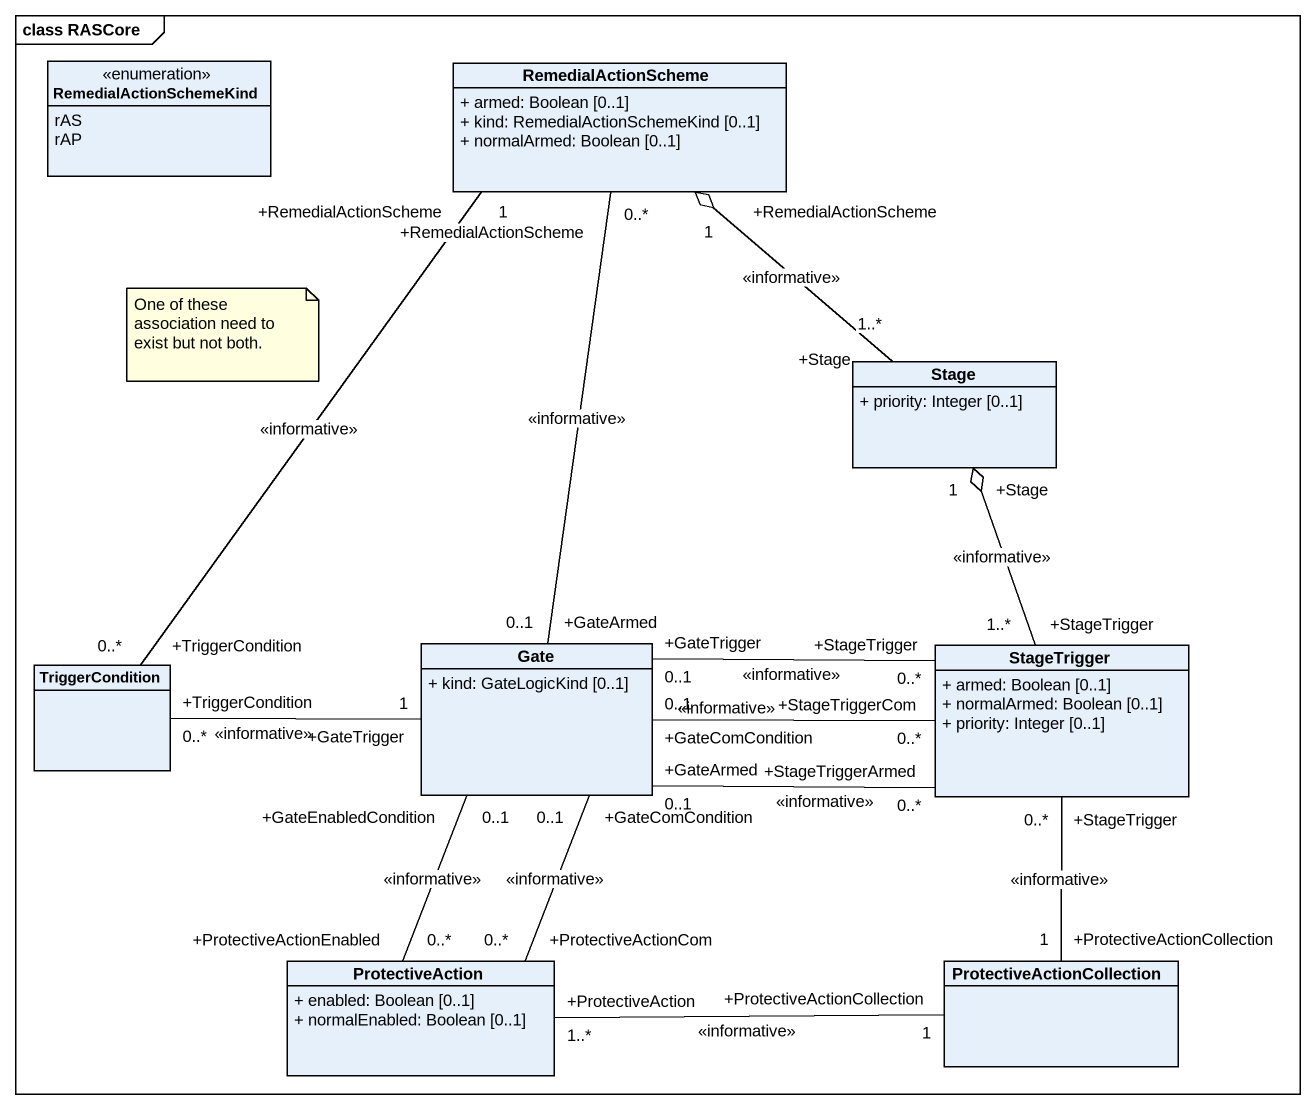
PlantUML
@startuml
mainframe class RASCore
hide circle
hide empty members
skinparam classAttributeIconSize 0
enum RemedialActionSchemeKind {
  rAS
  rAP
}
class RemedialActionScheme {
  + armed: Boolean [0..1]
  + kind: RemedialActionSchemeKind [0..1]
  + normalArmed: Boolean [0..1]
}
class Stage {
  + priority: Integer [0..1]
}
class TriggerCondition
class Gate {
  + kind: GateLogicKind [0..1]
}
class StageTrigger {
  + armed: Boolean [0..1]
  + normalArmed: Boolean [0..1]
  + priority: Integer [0..1]
}
class ProtectiveAction {
  + enabled: Boolean [0..1]
  + normalEnabled: Boolean [0..1]
}
class ProtectiveActionCollection
Stage "+Stage\n1..*" -up-o "+RemedialActionScheme\n1" RemedialActionScheme : <<informative>>
TriggerCondition "+TriggerCondition\n0..*" -up- "+RemedialActionScheme\n1" RemedialActionScheme : <<informative>>
TriggerCondition "+TriggerCondition\n0..*" -right- "+GateTrigger\n1" Gate : <<informative>>
Gate "+GateArmed\n0..1" -up- "+RemedialActionScheme\n0..*" RemedialActionScheme : <<informative>>
StageTrigger "+StageTrigger\n1..*" -up-o "+Stage\n1" Stage : <<informative>>
StageTrigger "+StageTrigger\n0..*" -left- "+GateTrigger\n0..1" Gate : <<informative>>
StageTrigger "+StageTriggerCom\n0..*" -left- "+GateComCondition\n0..1" Gate : <<informative>>
StageTrigger "+StageTriggerArmed\n0..*" -left- "+GateArmed\n0..1" Gate : <<informative>>
ProtectiveAction "+ProtectiveActionEnabled\n0..*" -up- "+GateEnabledCondition\n0..1" Gate : <<informative>>
ProtectiveAction "+ProtectiveActionCom\n0..*" -up- "+GateComCondition\n0..1" Gate : <<informative>>
ProtectiveActionCollection "+ProtectiveActionCollection\n1" -up- "+StageTrigger\n0..*" StageTrigger : <<informative>>
ProtectiveActionCollection "+ProtectiveActionCollection\n1" -left- "+ProtectiveAction\n1..*" ProtectiveAction : <<informative>>
note as N1
  One of these association need to exist but not both.
end note
@enduml
